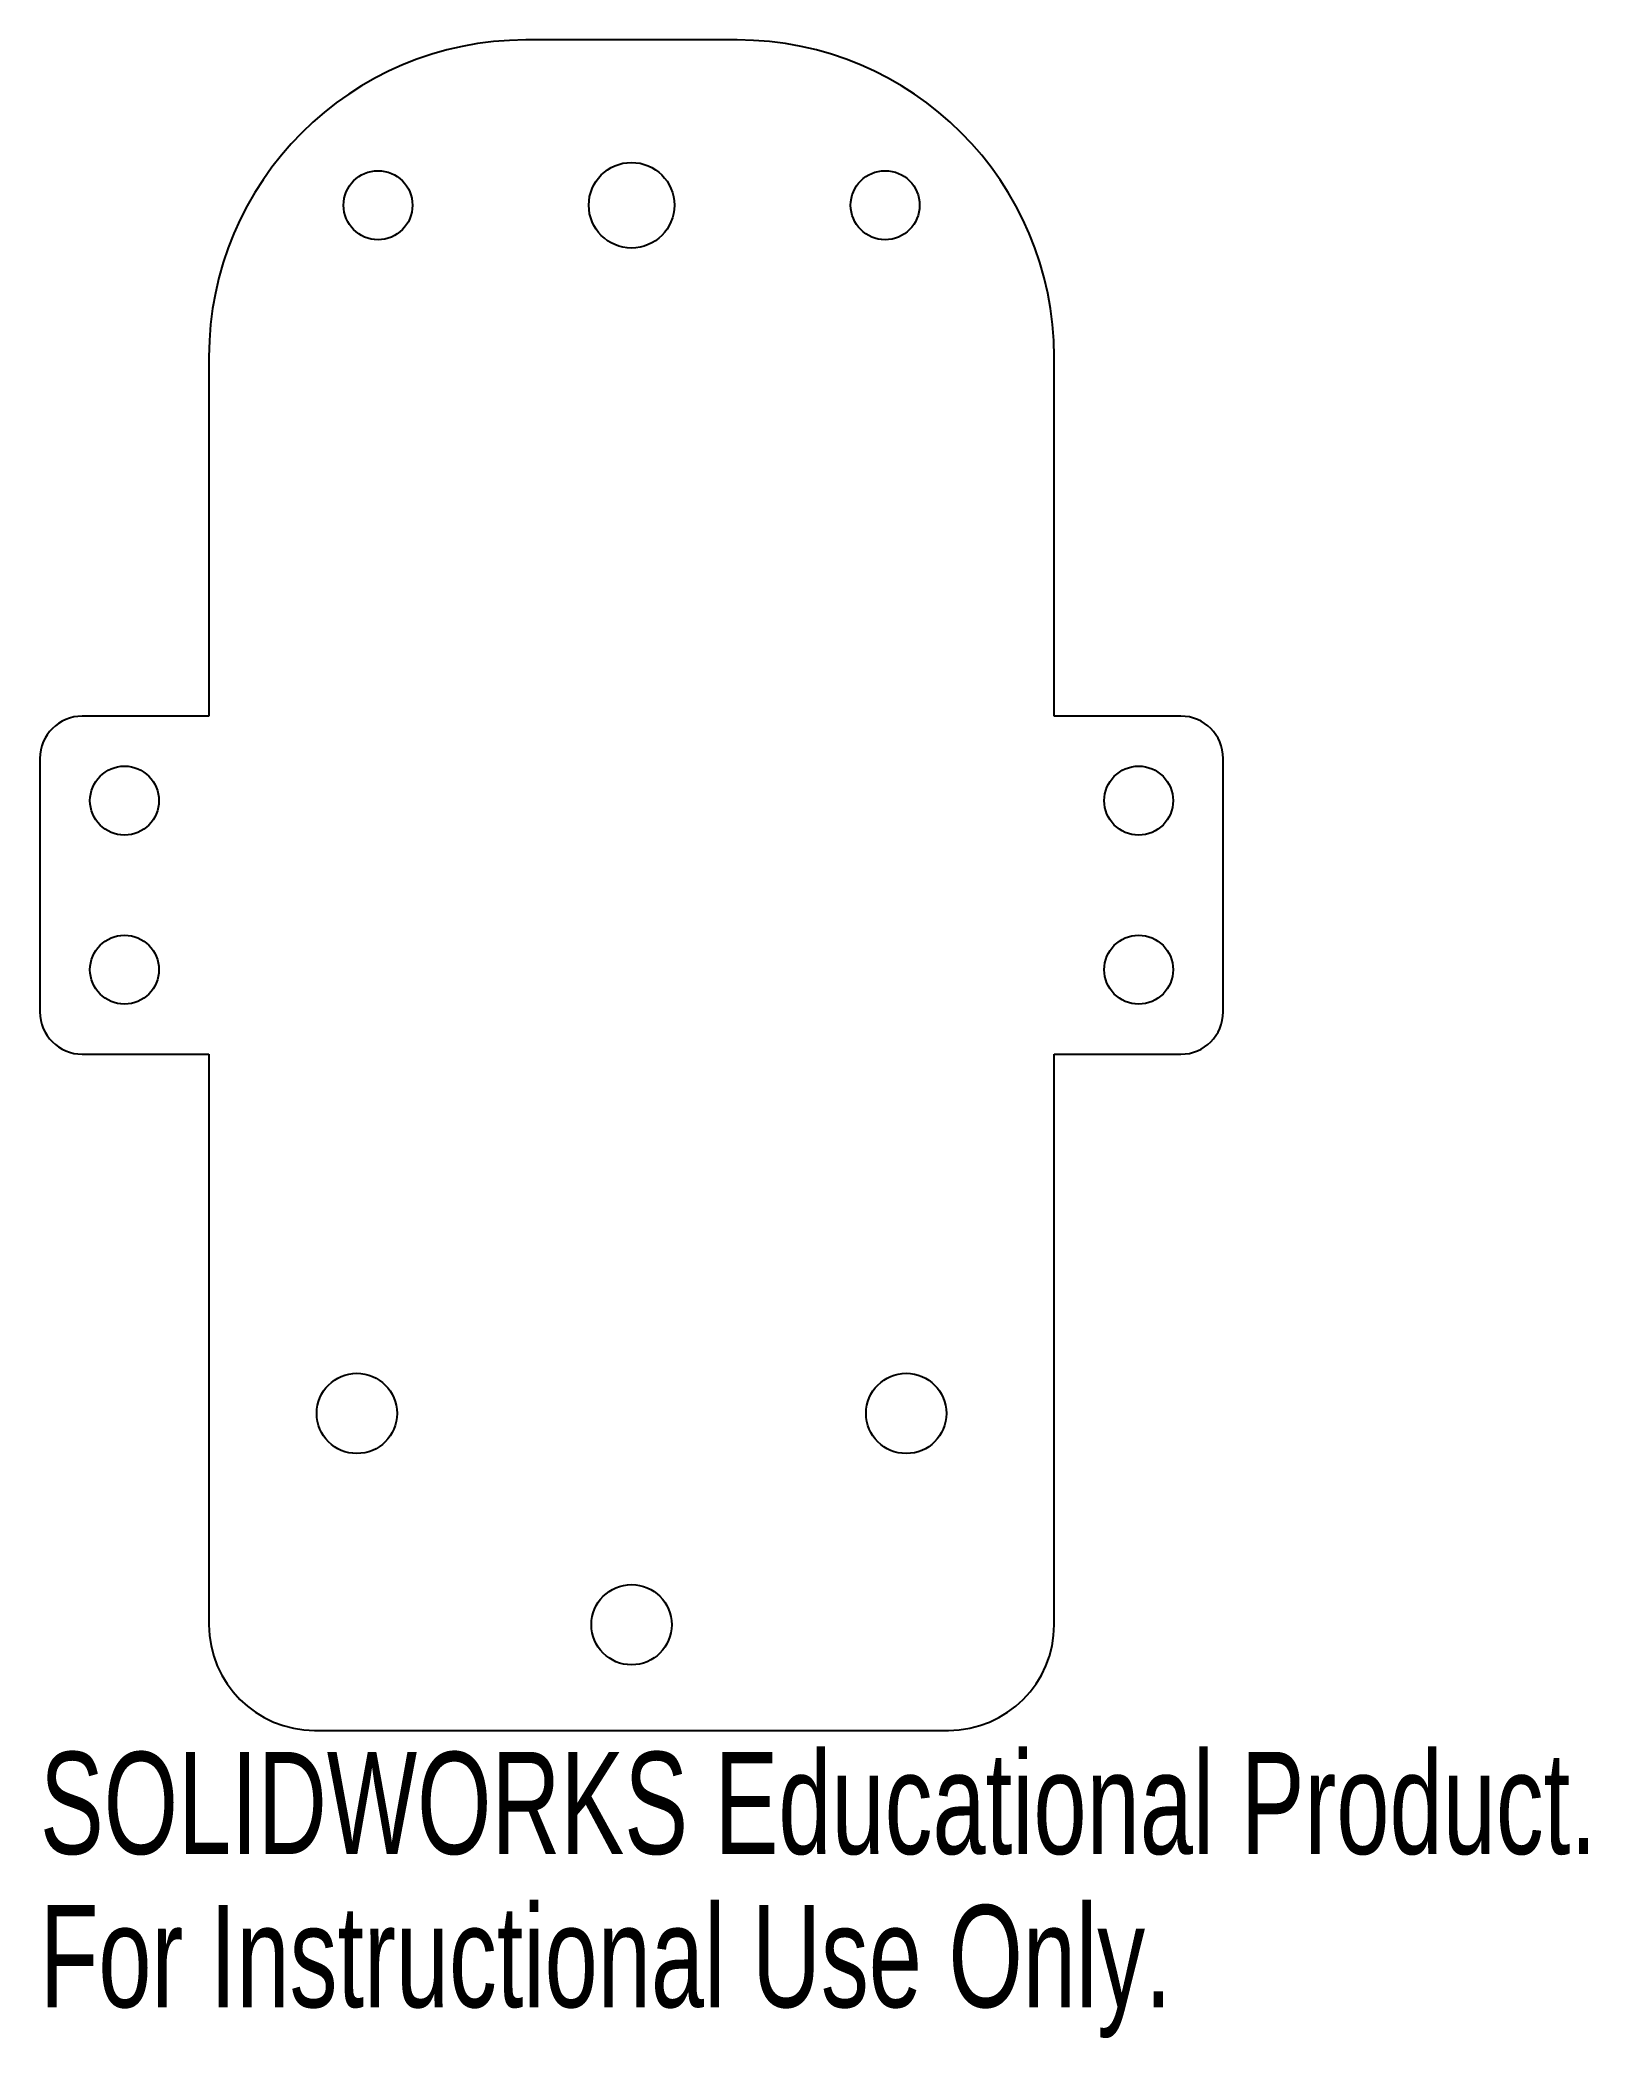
# Model space of a CAD drawing. Header units: millimetres. Extents: x -28 to 45.3, y -54.6 to 40.
import ezdxf

# ---------------------------------------------------------------- set-up
doc = ezdxf.new("R2010")
doc.units = ezdxf.units.MM
doc.styles.add('SLDTEXTSTYLE0', font='TXT', dxfattribs={"width": 0.7})

msp = doc.modelspace()

# ---------------------------------------------------------------- linework, layer by layer
at = {"color": 7, "linetype": 'Continuous', "lineweight": 25}
for p, q in [((5, 40), (-5, 40)), ((-20, 25), (-20, 8)), ((20, 8), (20, 25)), ((-20, 8), (-26, 8)), ((26, 8), (20, 8)), ((-28, 6), (-28, -6)), ((28, -6), (28, 6)), ((-26, -8), (-20, -8)), ((-20, -8), (-20, -35)), ((20, -8), (26, -8)), ((20, -35), (20, -8)), ((-15, -40), (15, -40))]:
    msp.add_line(p, q, dxfattribs=at)
for centre, radius in [((0, 32.178), 2.025), ((-12, 32.178), 1.632), ((12, 32.178), 1.632), ((-24, 4), 1.632), ((24, 4), 1.632), ((-24, -4), 1.632), ((24, -4), 1.632), ((-13, -25), 1.899), ((13, -25), 1.899), ((0, -35), 1.899)]:
    msp.add_circle(centre, radius, dxfattribs=at)
for centre, radius, start, end in [((-5, 25), 15, 90, 180), ((5, 25), 15, 0, 90), ((-26, 6), 2, 90, 180), ((26, 6), 2, 0, 90), ((-26, -6), 2, 180, 270), ((26, -6), 2, 270, 0), ((-15, -35), 5, 180, 270), ((15, -35), 5, 270, 0)]:
    msp.add_arc(centre, radius, start, end, dxfattribs=at)

# ---------------------------------------------------------------- texts
at = {"color": 7, "linetype": 'Continuous', "char_height": 4.83362, "attachment_point": 1, "style": 'SLDTEXTSTYLE0'}
for s, insert in [('SOLIDWORKS Educational Product.', (-28, -41.02)), ('For Instructional Use Only.', (-28, -48.27))]:
    msp.add_mtext(s, dxfattribs=dict(at, insert=insert))

doc.saveas('drawing.dxf')
